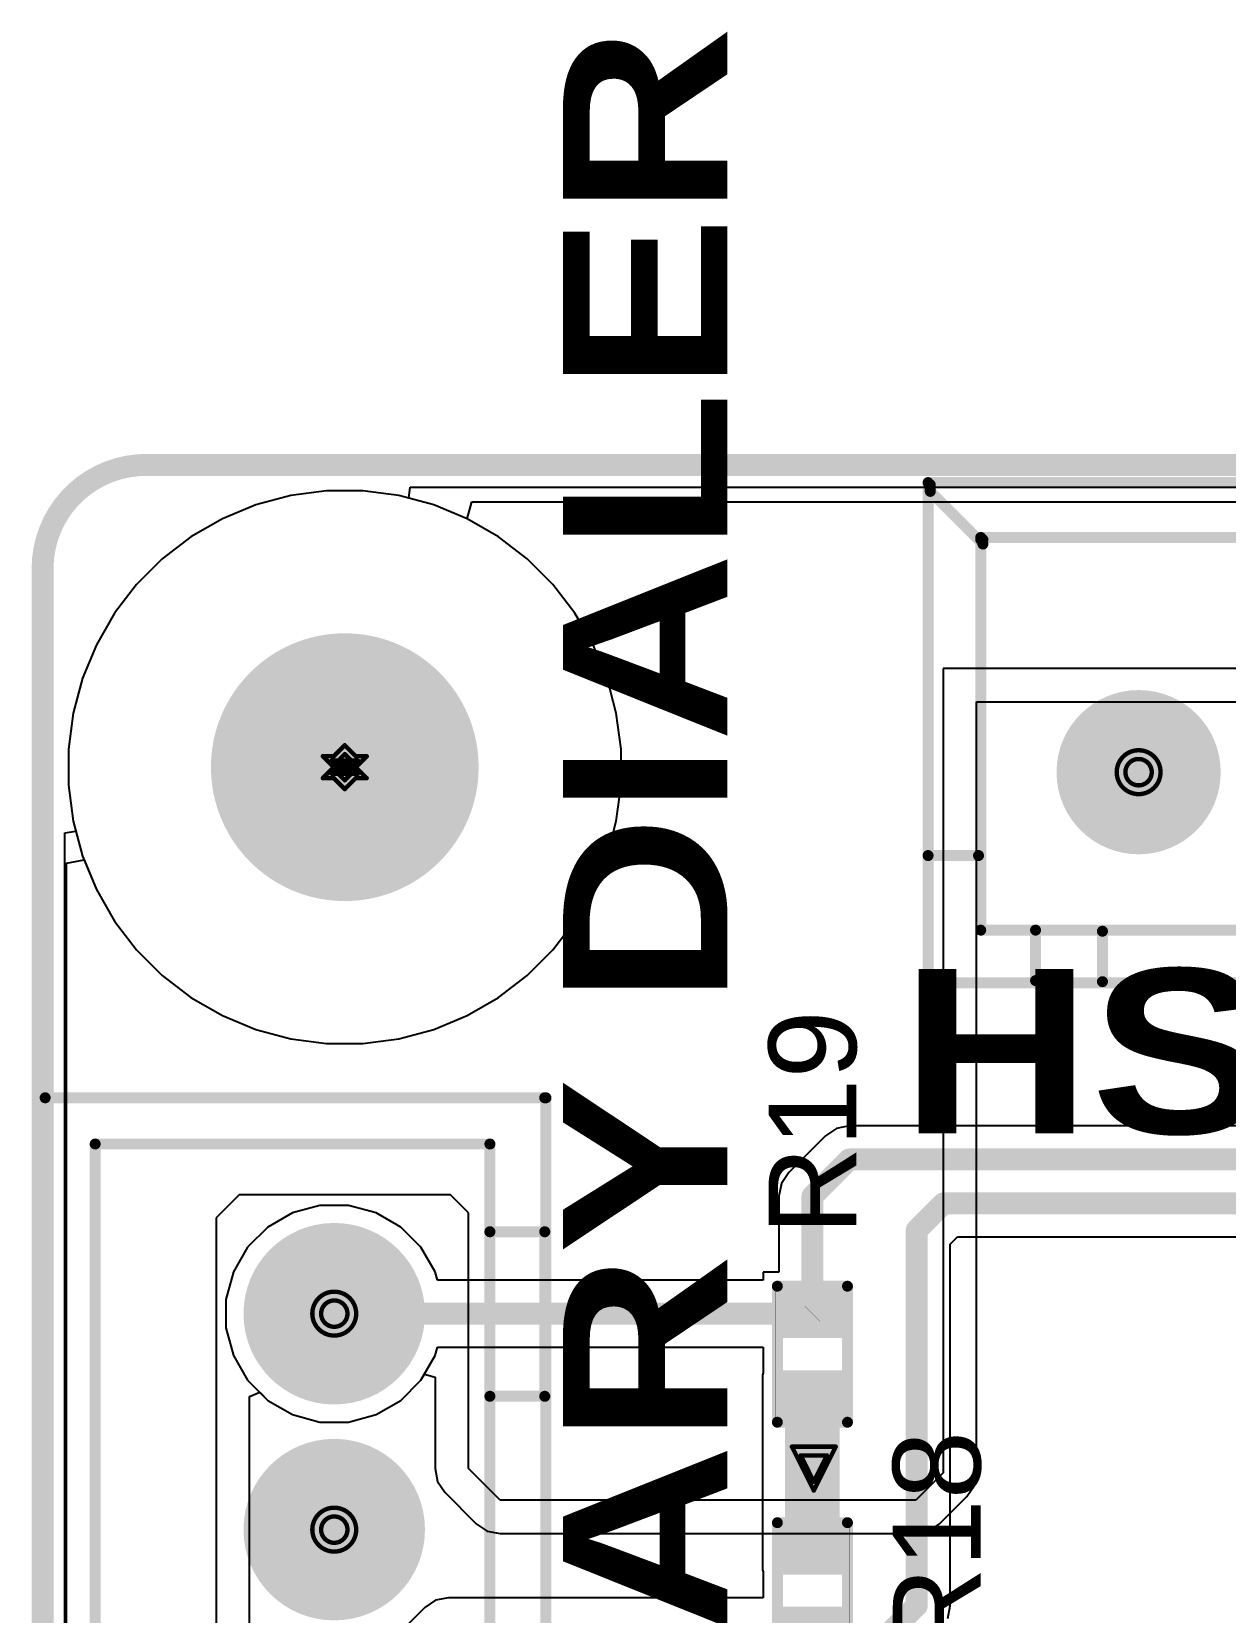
# Model space of a CAD drawing. Header units: inches. Extents: x -1 to 208, y -10 to 150.
# Drawn here: x -0.13 to 13.7, y 61.71 to 80.02 of the extents above; entities that cross this region are included whole.
import ezdxf

# ---------------------------------------------------------------- set-up
doc = ezdxf.new("R2010")
doc.units = ezdxf.units.IN
for name, color, linetype in [('Board Outline', 216, 'Continuous'), ('Bottom Layer', 5, 'Continuous'), ('Bottom Solder', 6, 'Continuous'), ('Drill Drawing', 1, 'Continuous'), ('Multi-Layer', 9, 'Continuous'), ('Pad Holes', 156, 'Continuous'), ('Top Layer', 1, 'Continuous'), ('Top Overlay', 2, 'Continuous'), ('Top Paste', 8, 'Continuous'), ('Top Solder', 216, 'Continuous'), ('Via Holes', 16, 'Continuous')]:
    doc.layers.add(name, color=color, linetype=linetype)
doc.styles.add('Arial', font='', dxfattribs={"height": 0.2})
doc.styles.add('Arial Black_Bold', font='', dxfattribs={"height": 0.2})
doc.styles.get('Arial').set_extended_font_data('Arial')
doc.styles.get('Arial Black_Bold').set_extended_font_data('Arial Black', bold=True)

# ---------------------------------------------------------------- blocks, each defined once
blk = doc.blocks.new('R___0402_59')
at = {"layer": 'Top Layer'}
for points in [[(-0.699, -0.318), (-0.699, 0.317), (-0.241, 0.317), (-0.241, -0.318)], [(0.241, -0.318), (0.241, 0.317), (0.699, 0.317), (0.699, -0.318)]]:
    blk.add_hatch(color=1, dxfattribs=at).paths.add_polyline_path(points)
at = {"layer": 'Top Paste'}
for points in [[(-0.699, -0.318), (-0.699, 0.317), (-0.241, 0.317), (-0.241, -0.318)], [(0.241, -0.318), (0.241, 0.317), (0.699, 0.317), (0.699, -0.318)]]:
    blk.add_hatch(color=8, dxfattribs=at).paths.add_polyline_path(points)
at = {"layer": 'Top Solder'}
for points in [[(-0.754, -0.373), (-0.754, 0.373), (-0.186, 0.373), (-0.186, -0.373)], [(0.186, -0.373), (0.186, 0.373), (0.754, 0.373), (0.754, -0.373)]]:
    blk.add_hatch(color=216, dxfattribs=at).paths.add_polyline_path(points)
at = {"layer": 'Top Overlay'}
for points in [[(-0.787, -0.406, 0.127, 0.127, 0), (-0.787, 0.406, 0.127, 0.127, 0)], [(0.787, 0.406, 0.127, 0.127, 0), (-0.787, 0.406, 0.127, 0.127, 0)], [(0.787, -0.406, 0.127, 0.127, 0), (0.787, 0.406, 0.127, 0.127, 0)], [(0.787, -0.406, 0.127, 0.127, 0), (-0.787, -0.406, 0.127, 0.127, 0)], [(0.813, -0.432, 0.00323, 0.00323, 0), (-0.813, -0.432, 0.00323, 0.00323, 0)]]:
    blk.add_lwpolyline(points, format="xyseb", dxfattribs=at)
for points in [[(-0.819, 0.406, 0.0635, 0.0635, 1), (-0.756, 0.406, 0.0635, 0.0635, 1)], [(-0.819, 0.406, 0.0635, 0.0635, 1), (-0.756, 0.406, 0.0635, 0.0635, 1)], [(0.756, 0.406, 0.0635, 0.0635, 1), (0.819, 0.406, 0.0635, 0.0635, 1)], [(0.756, 0.406, 0.0635, 0.0635, 1), (0.819, 0.406, 0.0635, 0.0635, 1)], [(-0.819, -0.406, 0.0635, 0.0635, 1), (-0.756, -0.406, 0.0635, 0.0635, 1)], [(-0.819, -0.406, 0.0635, 0.0635, 1), (-0.756, -0.406, 0.0635, 0.0635, 1)], [(0.756, -0.406, 0.0635, 0.0635, 1), (0.819, -0.406, 0.0635, 0.0635, 1)], [(0.756, -0.406, 0.0635, 0.0635, 1), (0.819, -0.406, 0.0635, 0.0635, 1)], [(-0.814, -0.432, 0.00161, 0.00161, 1), (-0.812, -0.432, 0.00161, 0.00161, 1)], [(0.812, -0.432, 0.00161, 0.00161, 1), (0.814, -0.432, 0.00161, 0.00161, 1)]]:
    blk.add_lwpolyline(points, format="xyseb", close=True, dxfattribs=at)
blk = doc.blocks.new('R___0402_60')
at = {"layer": 'Top Layer'}
for points in [[(-0.699, -0.318), (-0.699, 0.318), (-0.241, 0.318), (-0.241, -0.318)], [(0.241, -0.318), (0.241, 0.318), (0.699, 0.318), (0.699, -0.318)]]:
    blk.add_hatch(color=1, dxfattribs=at).paths.add_polyline_path(points)
at = {"layer": 'Top Paste'}
for points in [[(-0.699, -0.318), (-0.699, 0.318), (-0.241, 0.318), (-0.241, -0.318)], [(0.241, -0.318), (0.241, 0.318), (0.699, 0.318), (0.699, -0.318)]]:
    blk.add_hatch(color=8, dxfattribs=at).paths.add_polyline_path(points)
at = {"layer": 'Top Solder'}
for points in [[(-0.754, -0.373), (-0.754, 0.373), (-0.186, 0.373), (-0.186, -0.373)], [(0.186, -0.373), (0.186, 0.373), (0.754, 0.373), (0.754, -0.373)]]:
    blk.add_hatch(color=216, dxfattribs=at).paths.add_polyline_path(points)
at = {"layer": 'Top Overlay'}
for points in [[(-0.787, 0.406, 0.127, 0.127, 0), (-0.787, -0.406, 0.127, 0.127, 0)], [(-0.787, 0.406, 0.127, 0.127, 0), (0.787, 0.406, 0.127, 0.127, 0)], [(0.787, 0.406, 0.127, 0.127, 0), (0.787, -0.406, 0.127, 0.127, 0)], [(-0.787, -0.406, 0.127, 0.127, 0), (0.787, -0.406, 0.127, 0.127, 0)], [(-0.813, -0.432, 0.00323, 0.00323, 0), (0.813, -0.432, 0.00323, 0.00323, 0)]]:
    blk.add_lwpolyline(points, format="xyseb", dxfattribs=at)
for points in [[(-0.819, 0.406, 0.0635, 0.0635, 1), (-0.756, 0.406, 0.0635, 0.0635, 1)], [(-0.819, 0.406, 0.0635, 0.0635, 1), (-0.756, 0.406, 0.0635, 0.0635, 1)], [(0.756, 0.406, 0.0635, 0.0635, 1), (0.819, 0.406, 0.0635, 0.0635, 1)], [(0.756, 0.406, 0.0635, 0.0635, 1), (0.819, 0.406, 0.0635, 0.0635, 1)], [(-0.819, -0.406, 0.0635, 0.0635, 1), (-0.756, -0.406, 0.0635, 0.0635, 1)], [(-0.819, -0.406, 0.0635, 0.0635, 1), (-0.756, -0.406, 0.0635, 0.0635, 1)], [(0.756, -0.406, 0.0635, 0.0635, 1), (0.819, -0.406, 0.0635, 0.0635, 1)], [(0.756, -0.406, 0.0635, 0.0635, 1), (0.819, -0.406, 0.0635, 0.0635, 1)], [(-0.814, -0.432, 0.00161, 0.00161, 1), (-0.812, -0.432, 0.00161, 0.00161, 1)], [(0.812, -0.432, 0.00161, 0.00161, 1), (0.814, -0.432, 0.00161, 0.00161, 1)]]:
    blk.add_lwpolyline(points, format="xyseb", close=True, dxfattribs=at)
blk = doc.blocks.new('XH_2A_L_87')
at = {"layer": 'Bottom Layer'}
h = blk.add_hatch(color=5, dxfattribs=at)
edge = h.paths.add_edge_path()
edge.add_arc((-1.25095, 0), 0.899998, 0, 360)
h = blk.add_hatch(color=5, dxfattribs=at)
edge = h.paths.add_edge_path()
edge.add_arc((1.25095, 0), 0.899998, 0, 360)
at = {"layer": 'Bottom Solder'}
h = blk.add_hatch(color=6, dxfattribs=at)
edge = h.paths.add_edge_path()
edge.add_arc((-1.25095, 0), 0.950798, 0, 360)
h = blk.add_hatch(color=6, dxfattribs=at)
edge = h.paths.add_edge_path()
edge.add_arc((1.25095, 0), 0.950798, 0, 360)
at = {"layer": 'Multi-Layer'}
h = blk.add_hatch(color=9, dxfattribs=at)
edge = h.paths.add_edge_path()
edge.add_arc((-1.25095, 0), 0.899998, 0, 360)
h = blk.add_hatch(color=9, dxfattribs=at)
edge = h.paths.add_edge_path()
edge.add_arc((1.25095, 0), 0.899998, 0, 360)
at = {"layer": 'Pad Holes'}
h = blk.add_hatch(color=7, dxfattribs=at)
edge = h.paths.add_edge_path()
edge.add_arc((-1.25095, 0), 0.499999, 0, 360)
h = blk.add_hatch(color=7, dxfattribs=at)
edge = h.paths.add_edge_path()
edge.add_arc((1.25095, 0), 0.499999, 0, 360)
at = {"layer": 'Top Layer'}
h = blk.add_hatch(color=1, dxfattribs=at)
edge = h.paths.add_edge_path()
edge.add_arc((-1.25095, 0), 0.899998, 0, 360)
h = blk.add_hatch(color=1, dxfattribs=at)
edge = h.paths.add_edge_path()
edge.add_arc((1.25095, 0), 0.899998, 0, 360)
at = {"layer": 'Top Solder'}
h = blk.add_hatch(color=216, dxfattribs=at)
edge = h.paths.add_edge_path()
edge.add_arc((-1.25095, 0), 0.950798, 0, 360)
h = blk.add_hatch(color=216, dxfattribs=at)
edge = h.paths.add_edge_path()
edge.add_arc((1.25095, 0), 0.950798, 0, 360)
at = {"layer": 'Top Overlay'}
for points in [[(-3.68935, 3.3528, 0.127, 0.127, 0), (3.810762, 3.3528, 0.127, 0.127, 0)], [(-3.68935, -2.44729, 0.127, 0.127, 0), (-3.68935, 3.3528, 0.127, 0.127, 0)], [(-3.66395, 3.2512, 0.127, 0.127, 0), (-3.66395, 3.3274, 0.127, 0.127, 0)], [(-3.66395, 3.2512, 0.127, 0.127, 0), (-3.05435, 2.6416, 0.127, 0.127, 0)], [(3.16865, 2.6416, 0.127, 0.127, 0), (3.77825, 3.2512, 0.127, 0.127, 0)], [(3.77825, 3.2512, 0.127, 0.127, 0), (3.77825, 3.3274, 0.127, 0.127, 0)], [(3.82905, -2.4384, 0.127, 0.127, 0), (3.82905, 3.3528, 0.127, 0.127, 0)], [(-3.07975, 2.7178, 0.127, 0.127, 0), (3.19405, 2.7178, 0.127, 0.127, 0)], [(-3.07975, 2.6924, 0.127, 0.127, 0), (-3.05435, 2.6924, 0.127, 0.127, 0)], [(-3.07975, -1.8288, 0.127, 0.127, 0), (-3.07975, 2.6924, 0.127, 0.127, 0)], [(3.19405, -1.8288, 0.127, 0.127, 0), (3.19405, 2.7178, 0.127, 0.127, 0)], [(-3.68935, -0.9652, 0.127, 0.127, 0), (-3.10515, -0.9652, 0.127, 0.127, 0)], [(3.21945, -1.143, 0.127, 0.127, 0), (3.80365, -1.143, 0.127, 0.127, 0)], [(-3.07975, -1.8288, 0.127, 0.127, 0), (3.19405, -1.8288, 0.127, 0.127, 0)], [(-2.44475, -2.413, 0.127, 0.127, 0), (-2.44475, -1.8288, 0.127, 0.127, 0)], [(-1.67005, -2.4257, 0.127, 0.127, 0), (-1.67005, -1.8415, 0.127, 0.127, 0)], [(1.79705, -2.413, 0.127, 0.127, 0), (1.79705, -1.8288, 0.127, 0.127, 0)], [(2.57175, -2.4257, 0.127, 0.127, 0), (2.57175, -1.8415, 0.127, 0.127, 0)], [(-3.671062, -2.4384, 0.127, 0.127, 0), (3.82905, -2.4384, 0.127, 0.127, 0)]]:
    blk.add_lwpolyline(points, format="xyseb", dxfattribs=at)
for points in [[(-3.7211, 3.3528, 0.0635, 0.0635, 1), (-3.6576, 3.3528, 0.0635, 0.0635, 1)], [(-3.7211, 3.3528, 0.0635, 0.0635, 1), (-3.6576, 3.3528, 0.0635, 0.0635, 1)], [(-3.6957, 3.3274, 0.0635, 0.0635, 1), (-3.6322, 3.3274, 0.0635, 0.0635, 1)], [(-3.6957, 3.2512, 0.0635, 0.0635, 1), (-3.6322, 3.2512, 0.0635, 0.0635, 1)], [(-3.6957, 3.2512, 0.0635, 0.0635, 1), (-3.6322, 3.2512, 0.0635, 0.0635, 1)], [(3.7465, 3.3274, 0.0635, 0.0635, 1), (3.81, 3.3274, 0.0635, 0.0635, 1)], [(3.7465, 3.2512, 0.0635, 0.0635, 1), (3.81, 3.2512, 0.0635, 0.0635, 1)], [(3.7465, 3.2512, 0.0635, 0.0635, 1), (3.81, 3.2512, 0.0635, 0.0635, 1)], [(3.779012, 3.3528, 0.0635, 0.0635, 1), (3.842512, 3.3528, 0.0635, 0.0635, 1)], [(3.7973, 3.3528, 0.0635, 0.0635, 1), (3.8608, 3.3528, 0.0635, 0.0635, 1)], [(-3.1115, 2.7178, 0.0635, 0.0635, 1), (-3.048, 2.7178, 0.0635, 0.0635, 1)], [(-3.1115, 2.6924, 0.0635, 0.0635, 1), (-3.048, 2.6924, 0.0635, 0.0635, 1)], [(-3.1115, 2.6924, 0.0635, 0.0635, 1), (-3.048, 2.6924, 0.0635, 0.0635, 1)], [(-3.0861, 2.6924, 0.0635, 0.0635, 1), (-3.0226, 2.6924, 0.0635, 0.0635, 1)], [(3.1623, 2.7178, 0.0635, 0.0635, 1), (3.2258, 2.7178, 0.0635, 0.0635, 1)], [(3.1623, 2.7178, 0.0635, 0.0635, 1), (3.2258, 2.7178, 0.0635, 0.0635, 1)], [(-3.0861, 2.6416, 0.0635, 0.0635, 1), (-3.0226, 2.6416, 0.0635, 0.0635, 1)], [(3.1369, 2.6416, 0.0635, 0.0635, 1), (3.2004, 2.6416, 0.0635, 0.0635, 1)], [(-3.7211, -0.9652, 0.0635, 0.0635, 1), (-3.6576, -0.9652, 0.0635, 0.0635, 1)], [(-3.1369, -0.9652, 0.0635, 0.0635, 1), (-3.0734, -0.9652, 0.0635, 0.0635, 1)], [(3.1877, -1.143, 0.0635, 0.0635, 1), (3.2512, -1.143, 0.0635, 0.0635, 1)], [(3.7719, -1.143, 0.0635, 0.0635, 1), (3.8354, -1.143, 0.0635, 0.0635, 1)], [(-3.1115, -1.8288, 0.0635, 0.0635, 1), (-3.048, -1.8288, 0.0635, 0.0635, 1)], [(-3.1115, -1.8288, 0.0635, 0.0635, 1), (-3.048, -1.8288, 0.0635, 0.0635, 1)], [(-2.4765, -1.8288, 0.0635, 0.0635, 1), (-2.413, -1.8288, 0.0635, 0.0635, 1)], [(-1.7018, -1.8415, 0.0635, 0.0635, 1), (-1.6383, -1.8415, 0.0635, 0.0635, 1)], [(1.7653, -1.8288, 0.0635, 0.0635, 1), (1.8288, -1.8288, 0.0635, 0.0635, 1)], [(2.54, -1.8415, 0.0635, 0.0635, 1), (2.6035, -1.8415, 0.0635, 0.0635, 1)], [(3.1623, -1.8288, 0.0635, 0.0635, 1), (3.2258, -1.8288, 0.0635, 0.0635, 1)], [(3.1623, -1.8288, 0.0635, 0.0635, 1), (3.2258, -1.8288, 0.0635, 0.0635, 1)], [(-3.702812, -2.4384, 0.0635, 0.0635, 1), (-3.639312, -2.4384, 0.0635, 0.0635, 1)], [(-2.4765, -2.413, 0.0635, 0.0635, 1), (-2.413, -2.413, 0.0635, 0.0635, 1)], [(-1.7018, -2.4257, 0.0635, 0.0635, 1), (-1.6383, -2.4257, 0.0635, 0.0635, 1)], [(1.7653, -2.413, 0.0635, 0.0635, 1), (1.8288, -2.413, 0.0635, 0.0635, 1)], [(2.54, -2.4257, 0.0635, 0.0635, 1), (2.6035, -2.4257, 0.0635, 0.0635, 1)], [(3.7973, -2.4384, 0.0635, 0.0635, 1), (3.8608, -2.4384, 0.0635, 0.0635, 1)], [(3.7973, -2.4384, 0.0635, 0.0635, 1), (3.8608, -2.4384, 0.0635, 0.0635, 1)], [(-3.7211, -2.44729, 0.0635, 0.0635, 1), (-3.6576, -2.44729, 0.0635, 0.0635, 1)]]:
    blk.add_lwpolyline(points, format="xyseb", close=True, dxfattribs=at)
blk = doc.blocks.new('XH_4A_88')
at = {"layer": 'Bottom Layer'}
blk.add_hatch(color=5, dxfattribs=at).paths.add_polyline_path([(-4.75, 1), (-2.75, 1), (-2.75, -1), (-4.75, -1)])
h = blk.add_hatch(color=5, dxfattribs=at)
edge = h.paths.add_edge_path()
edge.add_arc((-1.25, 0), 1, 0, 360)
h = blk.add_hatch(color=5, dxfattribs=at)
edge = h.paths.add_edge_path()
edge.add_arc((1.25, 0), 1, 0, 360)
h = blk.add_hatch(color=5, dxfattribs=at)
edge = h.paths.add_edge_path()
edge.add_arc((3.75, 0), 1, 0, 360)
at = {"layer": 'Bottom Solder'}
blk.add_hatch(color=6, dxfattribs=at).paths.add_polyline_path([(-4.801, 1.051), (-2.699, 1.051), (-2.699, -1.051), (-4.801, -1.051)])
h = blk.add_hatch(color=6, dxfattribs=at)
edge = h.paths.add_edge_path()
edge.add_arc((-1.25, 0), 1.051, 0, 360)
h = blk.add_hatch(color=6, dxfattribs=at)
edge = h.paths.add_edge_path()
edge.add_arc((1.25, 0), 1.051, 0, 360)
h = blk.add_hatch(color=6, dxfattribs=at)
edge = h.paths.add_edge_path()
edge.add_arc((3.75, 0), 1.051, 0, 360)
at = {"layer": 'Multi-Layer'}
blk.add_hatch(color=9, dxfattribs=at).paths.add_polyline_path([(-4.75, 1), (-2.75, 1), (-2.75, -1), (-4.75, -1)])
h = blk.add_hatch(color=9, dxfattribs=at)
edge = h.paths.add_edge_path()
edge.add_arc((-1.25, 0), 1, 0, 360)
h = blk.add_hatch(color=9, dxfattribs=at)
edge = h.paths.add_edge_path()
edge.add_arc((1.25, 0), 1, 0, 360)
h = blk.add_hatch(color=9, dxfattribs=at)
edge = h.paths.add_edge_path()
edge.add_arc((3.75, 0), 1, 0, 360)
at = {"layer": 'Pad Holes'}
h = blk.add_hatch(color=7, dxfattribs=at)
edge = h.paths.add_edge_path()
edge.add_arc((-3.75, 0), 0.5, 0, 360)
h = blk.add_hatch(color=7, dxfattribs=at)
edge = h.paths.add_edge_path()
edge.add_arc((-1.25, 0), 0.5, 0, 360)
h = blk.add_hatch(color=7, dxfattribs=at)
edge = h.paths.add_edge_path()
edge.add_arc((1.25, 0), 0.5, 0, 360)
h = blk.add_hatch(color=7, dxfattribs=at)
edge = h.paths.add_edge_path()
edge.add_arc((3.75, 0), 0.5, 0, 360)
at = {"layer": 'Top Layer'}
blk.add_hatch(color=1, dxfattribs=at).paths.add_polyline_path([(-4.75, 1), (-2.75, 1), (-2.75, -1), (-4.75, -1)])
h = blk.add_hatch(color=1, dxfattribs=at)
edge = h.paths.add_edge_path()
edge.add_arc((-1.25, 0), 1, 0, 360)
h = blk.add_hatch(color=1, dxfattribs=at)
edge = h.paths.add_edge_path()
edge.add_arc((1.25, 0), 1, 0, 360)
h = blk.add_hatch(color=1, dxfattribs=at)
edge = h.paths.add_edge_path()
edge.add_arc((3.75, 0), 1, 0, 360)
at = {"layer": 'Top Solder'}
blk.add_hatch(color=216, dxfattribs=at).paths.add_polyline_path([(-4.801, 1.051), (-2.699, 1.051), (-2.699, -1.051), (-4.801, -1.051)])
h = blk.add_hatch(color=216, dxfattribs=at)
edge = h.paths.add_edge_path()
edge.add_arc((-1.25, 0), 1.051, 0, 360)
h = blk.add_hatch(color=216, dxfattribs=at)
edge = h.paths.add_edge_path()
edge.add_arc((1.25, 0), 1.051, 0, 360)
h = blk.add_hatch(color=216, dxfattribs=at)
edge = h.paths.add_edge_path()
edge.add_arc((3.75, 0), 1.051, 0, 360)
at = {"layer": 'Top Overlay'}
for points in [[(-6.25, 3.348, 0.127, 0.127, 0), (6.25, 3.348, 0.127, 0.127, 0)], [(-6.25, 3.348, 0.127, 0.127, 0), (-6.25, -2.452, 0.127, 0.127, 0)], [(6.25, 3.348, 0.127, 0.127, 0), (6.25, -2.438, 0.127, 0.127, 0)], [(-5.748, 2.769, 0.127, 0.127, 0), (5.715, 2.769, 0.127, 0.127, 0)], [(-5.748, 2.769, 0.127, 0.127, 0), (-5.748, -1.803, 0.127, 0.127, 0)], [(5.715, 2.769, 0.127, 0.127, 0), (5.715, -1.803, 0.127, 0.127, 0)], [(-5.748, -1.803, 0.127, 0.127, 0), (5.715, -1.803, 0.127, 0.127, 0)], [(-4.732, -1.803, 0.127, 0.127, 0), (-2.827, -1.803, 0.127, 0.127, 0)], [(-4.732, -1.803, 0.127, 0.127, 0), (-4.732, -2.438, 0.127, 0.127, 0)], [(-2.827, -1.803, 0.127, 0.127, 0), (-2.827, -2.438, 0.127, 0.127, 0)], [(2.794, -1.803, 0.127, 0.127, 0), (4.699, -1.803, 0.127, 0.127, 0)], [(2.794, -1.803, 0.127, 0.127, 0), (2.794, -2.438, 0.127, 0.127, 0)], [(4.699, -1.803, 0.127, 0.127, 0), (4.699, -2.438, 0.127, 0.127, 0)], [(-4.732, -2.438, 0.127, 0.127, 0), (-2.827, -2.438, 0.127, 0.127, 0)], [(2.794, -2.438, 0.127, 0.127, 0), (4.699, -2.438, 0.127, 0.127, 0)], [(-6.25, -2.452, 0.127, 0.127, 0), (6.25, -2.452, 0.127, 0.127, 0)]]:
    blk.add_lwpolyline(points, format="xyseb", dxfattribs=at)
for points in [[(-6.282, 3.348, 0.0635, 0.0635, 1), (-6.218, 3.348, 0.0635, 0.0635, 1)], [(-6.282, 3.348, 0.0635, 0.0635, 1), (-6.218, 3.348, 0.0635, 0.0635, 1)], [(6.218, 3.348, 0.0635, 0.0635, 1), (6.282, 3.348, 0.0635, 0.0635, 1)], [(6.218, 3.348, 0.0635, 0.0635, 1), (6.282, 3.348, 0.0635, 0.0635, 1)], [(-5.78, 2.769, 0.0635, 0.0635, 1), (-5.716, 2.769, 0.0635, 0.0635, 1)], [(-5.78, 2.769, 0.0635, 0.0635, 1), (-5.716, 2.769, 0.0635, 0.0635, 1)], [(5.683, 2.769, 0.0635, 0.0635, 1), (5.747, 2.769, 0.0635, 0.0635, 1)], [(5.683, 2.769, 0.0635, 0.0635, 1), (5.747, 2.769, 0.0635, 0.0635, 1)], [(-5.78, -1.803, 0.0635, 0.0635, 1), (-5.716, -1.803, 0.0635, 0.0635, 1)], [(-5.78, -1.803, 0.0635, 0.0635, 1), (-5.716, -1.803, 0.0635, 0.0635, 1)], [(-4.764, -1.803, 0.0635, 0.0635, 1), (-4.7, -1.803, 0.0635, 0.0635, 1)], [(-4.764, -1.803, 0.0635, 0.0635, 1), (-4.7, -1.803, 0.0635, 0.0635, 1)], [(-2.859, -1.803, 0.0635, 0.0635, 1), (-2.795, -1.803, 0.0635, 0.0635, 1)], [(-2.859, -1.803, 0.0635, 0.0635, 1), (-2.795, -1.803, 0.0635, 0.0635, 1)], [(2.762, -1.803, 0.0635, 0.0635, 1), (2.826, -1.803, 0.0635, 0.0635, 1)], [(2.762, -1.803, 0.0635, 0.0635, 1), (2.826, -1.803, 0.0635, 0.0635, 1)], [(4.667, -1.803, 0.0635, 0.0635, 1), (4.731, -1.803, 0.0635, 0.0635, 1)], [(4.667, -1.803, 0.0635, 0.0635, 1), (4.731, -1.803, 0.0635, 0.0635, 1)], [(5.683, -1.803, 0.0635, 0.0635, 1), (5.747, -1.803, 0.0635, 0.0635, 1)], [(5.683, -1.803, 0.0635, 0.0635, 1), (5.747, -1.803, 0.0635, 0.0635, 1)], [(-4.764, -2.438, 0.0635, 0.0635, 1), (-4.7, -2.438, 0.0635, 0.0635, 1)], [(-4.764, -2.438, 0.0635, 0.0635, 1), (-4.7, -2.438, 0.0635, 0.0635, 1)], [(-2.859, -2.438, 0.0635, 0.0635, 1), (-2.795, -2.438, 0.0635, 0.0635, 1)], [(-2.859, -2.438, 0.0635, 0.0635, 1), (-2.795, -2.438, 0.0635, 0.0635, 1)], [(2.762, -2.438, 0.0635, 0.0635, 1), (2.826, -2.438, 0.0635, 0.0635, 1)], [(2.762, -2.438, 0.0635, 0.0635, 1), (2.826, -2.438, 0.0635, 0.0635, 1)], [(4.667, -2.438, 0.0635, 0.0635, 1), (4.731, -2.438, 0.0635, 0.0635, 1)], [(4.667, -2.438, 0.0635, 0.0635, 1), (4.731, -2.438, 0.0635, 0.0635, 1)], [(6.218, -2.438, 0.0635, 0.0635, 1), (6.282, -2.438, 0.0635, 0.0635, 1)], [(-6.282, -2.452, 0.0635, 0.0635, 1), (-6.218, -2.452, 0.0635, 0.0635, 1)], [(-6.282, -2.452, 0.0635, 0.0635, 1), (-6.218, -2.452, 0.0635, 0.0635, 1)], [(6.218, -2.452, 0.0635, 0.0635, 1), (6.282, -2.452, 0.0635, 0.0635, 1)]]:
    blk.add_lwpolyline(points, format="xyseb", close=True, dxfattribs=at)

msp = doc.modelspace()

# ---------------------------------------------------------------- hatches: boundary and pattern name
at = {"layer": 'Bottom Layer'}
h = msp.add_hatch(color=5, dxfattribs=at)
edge = h.paths.add_edge_path()
edge.add_arc((8.932, 63.379), 0.3, 0, 360)
at = {"layer": 'Bottom Solder'}
h = msp.add_hatch(color=6, dxfattribs=at)
edge = h.paths.add_edge_path()
edge.add_arc((3.5, 71.5), 0.102, 0, 360)
at = {"layer": 'Pad Holes'}
h = msp.add_hatch(color=7, dxfattribs=at)
edge = h.paths.add_edge_path()
edge.add_arc((3.5, 71.5), 1.55, 0, 360)
at = {"layer": 'Top Layer'}
msp.add_hatch(color=1, dxfattribs=at).paths.add_polyline_path([(8.598, 62.207), (9.233, 62.207), (9.233, 64.461), (8.598, 64.461)])
h = msp.add_hatch(color=1, dxfattribs=at)
edge = h.paths.add_edge_path()
edge.add_arc((8.932, 63.379), 0.3, 0, 360)
at = {"layer": 'Top Solder'}
h = msp.add_hatch(color=216, dxfattribs=at)
edge = h.paths.add_edge_path()
edge.add_arc((3.5, 71.5), 0.102, 0, 360)
at = {"layer": 'Via Holes'}
h = msp.add_hatch(color=7, dxfattribs=at)
edge = h.paths.add_edge_path()
edge.add_arc((8.932, 63.379), 0.15, 0, 360)

# ---------------------------------------------------------------- linework, layer by layer
at = {"layer": 'Board Outline'}
for points in [[(0, 73.8, 0.254, 0.254, -0.414214), (1.2, 75, 0.254, 0.254, 0)], [(1.2, 75, 0.254, 0.254, 0), (78.8, 75, 0.254, 0.254, 0)], [(0, 1.2, 0.254, 0.254, 0), (0, 73.8, 0.254, 0.254, 0)]]:
    msp.add_lwpolyline(points, format="xyseb", dxfattribs=at)
for points in [[(1.137, 75, 0.127, 0.127, 1), (1.264, 75, 0.127, 0.127, 1)], [(1.137, 75, 0.127, 0.127, 1), (1.264, 75, 0.127, 0.127, 1)], [(-0.064, 73.8, 0.127, 0.127, 1), (0.064, 73.8, 0.127, 0.127, 1)], [(-0.064, 73.8, 0.127, 0.127, 1), (0.064, 73.8, 0.127, 0.127, 1)]]:
    msp.add_lwpolyline(points, format="xyseb", close=True, dxfattribs=at)
at = {"layer": 'Bottom Layer'}
for p, q in [((4.918, 74.376), (4.971, 74.574)), ((4.971, 74.574), (62.549, 74.574)), ((5.282, 74.166), (4.918, 74.376)), ((5.614, 73.911), (5.282, 74.166)), ((5.911, 73.614), (5.614, 73.911)), ((6.166, 73.282), (5.911, 73.614)), ((6.376, 72.918), (6.166, 73.282)), ((6.537, 72.531), (6.376, 72.918)), ((6.645, 72.126), (6.537, 72.531)), ((26.098, 72.644), (10.429, 72.644)), ((10.429, 72.644), (10.429, 63.329)), ((6.7, 71.71), (6.645, 72.126)), ((10.817, 63.329), (10.817, 72.256)), ((10.817, 72.256), (14.216, 72.256)), ((6.7, 71.29), (6.7, 71.71)), ((6.645, 70.874), (6.7, 71.29)), ((6.537, 70.469), (6.645, 70.874)), ((6.376, 70.082), (6.537, 70.469)), ((0.277, 70.387), (0.481, 70.428)), ((0.277, 21.412), (0.277, 70.387)), ((0.481, 70.428), (0.624, 70.082)), ((0.624, 70.082), (0.834, 69.718)), ((6.166, 69.718), (6.376, 70.082)), ((0.834, 69.718), (1.089, 69.386)), ((5.911, 69.386), (6.166, 69.718)), ((1.089, 69.386), (1.386, 69.089)), ((5.614, 69.089), (5.911, 69.386)), ((1.386, 69.089), (1.718, 68.834)), ((5.282, 68.834), (5.614, 69.089)), ((1.718, 68.834), (2.082, 68.624)), ((4.918, 68.624), (5.282, 68.834)), ((2.082, 68.624), (2.469, 68.463)), ((2.469, 68.463), (2.874, 68.355)), ((4.126, 68.355), (4.531, 68.463)), ((4.531, 68.463), (4.918, 68.624)), ((2.874, 68.355), (3.29, 68.3)), ((3.29, 68.3), (3.71, 68.3)), ((3.71, 68.3), (4.126, 68.355)), ((2.275, 66.548), (2.01, 66.282)), ((4.725, 66.548), (2.275, 66.548)), ((4.933, 66.34), (4.725, 66.548)), ((2.01, 66.282), (2.01, 24.663)), ((4.933, 64.964), (4.933, 66.34)), ((4.933, 63.379), (4.933, 64.964)), ((4.382, 64.402), (4.422, 64.472)), ((4.422, 64.472), (4.545, 64.439)), ((4.545, 64.439), (4.545, 63.379)), ((2.398, 64.213), (2.515, 64.262)), ((2.515, 64.262), (2.608, 64.169)), ((4.148, 64.169), (4.382, 64.402)), ((2.398, 61.132), (2.398, 64.213)), ((2.608, 64.169), (2.894, 64.004)), ((3.862, 64.004), (4.148, 64.169)), ((2.894, 64.004), (3.213, 63.918)), ((3.213, 63.918), (3.543, 63.918)), ((3.543, 63.918), (3.862, 64.004)), ((4.545, 63.379), (4.574, 63.231)), ((5.298, 63.015), (4.933, 63.379)), ((10.429, 63.329), (10.115, 63.015)), ((10.788, 63.18), (10.817, 63.329)), ((4.574, 63.231), (4.658, 63.105)), ((10.703, 63.054), (10.788, 63.18)), ((4.658, 63.105), (5.023, 62.74)), ((10.115, 63.015), (5.298, 63.015)), ((10.389, 62.74), (10.703, 63.054)), ((5.023, 62.74), (5.149, 62.656)), ((5.149, 62.656), (5.298, 62.626)), ((5.298, 62.626), (10.115, 62.626)), ((10.115, 62.626), (10.263, 62.656)), ((10.263, 62.656), (10.389, 62.74))]:
    msp.add_line(p, q, dxfattribs=at)
at = {"layer": 'Drill Drawing'}
for points in [[(3.373, 71.627, 0.0508, 0.0508, 0), (3.5, 71.754, 0.0508, 0.0508, 0)], [(3.5, 71.754, 0.0508, 0.0508, 0), (3.627, 71.627, 0.0508, 0.0508, 0)], [(3.246, 71.627, 0.0508, 0.0508, 0), (3.373, 71.5, 0.0508, 0.0508, 0)], [(3.246, 71.627, 0.0508, 0.0508, 0), (3.373, 71.627, 0.0508, 0.0508, 0)], [(3.348, 71.576, 0.0508, 0.0508, 0), (3.424, 71.5, 0.0508, 0.0508, 0)], [(3.348, 71.576, 0.0508, 0.0508, 0), (3.424, 71.576, 0.0508, 0.0508, 0)], [(3.424, 71.576, 0.0508, 0.0508, 0), (3.5, 71.652, 0.0508, 0.0508, 0)], [(3.5, 71.652, 0.0508, 0.0508, 0), (3.576, 71.576, 0.0508, 0.0508, 0)], [(3.576, 71.576, 0.0508, 0.0508, 0), (3.652, 71.576, 0.0508, 0.0508, 0)], [(3.576, 71.5, 0.0508, 0.0508, 0), (3.652, 71.576, 0.0508, 0.0508, 0)], [(3.627, 71.627, 0.0508, 0.0508, 0), (3.754, 71.627, 0.0508, 0.0508, 0)], [(3.627, 71.5, 0.0508, 0.0508, 0), (3.754, 71.627, 0.0508, 0.0508, 0)], [(3.246, 71.373, 0.0508, 0.0508, 0), (3.373, 71.5, 0.0508, 0.0508, 0)], [(3.246, 71.373, 0.0508, 0.0508, 0), (3.373, 71.373, 0.0508, 0.0508, 0)], [(3.348, 71.424, 0.0508, 0.0508, 0), (3.424, 71.5, 0.0508, 0.0508, 0)], [(3.348, 71.424, 0.0508, 0.0508, 0), (3.424, 71.424, 0.0508, 0.0508, 0)], [(3.373, 71.373, 0.0508, 0.0508, 0), (3.5, 71.246, 0.0508, 0.0508, 0)], [(3.424, 71.424, 0.0508, 0.0508, 0), (3.5, 71.348, 0.0508, 0.0508, 0)], [(3.5, 71.348, 0.0508, 0.0508, 0), (3.576, 71.424, 0.0508, 0.0508, 0)], [(3.5, 71.246, 0.0508, 0.0508, 0), (3.627, 71.373, 0.0508, 0.0508, 0)], [(3.576, 71.5, 0.0508, 0.0508, 0), (3.652, 71.424, 0.0508, 0.0508, 0)], [(3.576, 71.424, 0.0508, 0.0508, 0), (3.652, 71.424, 0.0508, 0.0508, 0)], [(3.627, 71.5, 0.0508, 0.0508, 0), (3.754, 71.373, 0.0508, 0.0508, 0)], [(3.627, 71.373, 0.0508, 0.0508, 0), (3.754, 71.373, 0.0508, 0.0508, 0)], [(8.678, 63.633, 0.0508, 0.0508, 0), (9.186, 63.633, 0.0508, 0.0508, 0)], [(8.678, 63.633, 0.0508, 0.0508, 0), (8.932, 63.125, 0.0508, 0.0508, 0)], [(8.78, 63.532, 0.0508, 0.0508, 0), (9.084, 63.532, 0.0508, 0.0508, 0)], [(8.78, 63.532, 0.0508, 0.0508, 0), (8.932, 63.227, 0.0508, 0.0508, 0)], [(8.932, 63.125, 0.0508, 0.0508, 0), (9.186, 63.633, 0.0508, 0.0508, 0)], [(8.932, 63.227, 0.0508, 0.0508, 0), (9.084, 63.532, 0.0508, 0.0508, 0)]]:
    msp.add_lwpolyline(points, format="xyseb", dxfattribs=at)
for points in [[(3.487, 71.754, 0.0254, 0.0254, 1), (3.513, 71.754, 0.0254, 0.0254, 1)], [(3.487, 71.754, 0.0254, 0.0254, 1), (3.513, 71.754, 0.0254, 0.0254, 1)], [(3.233, 71.627, 0.0254, 0.0254, 1), (3.259, 71.627, 0.0254, 0.0254, 1)], [(3.233, 71.627, 0.0254, 0.0254, 1), (3.259, 71.627, 0.0254, 0.0254, 1)], [(3.335, 71.576, 0.0254, 0.0254, 1), (3.36, 71.576, 0.0254, 0.0254, 1)], [(3.335, 71.576, 0.0254, 0.0254, 1), (3.36, 71.576, 0.0254, 0.0254, 1)], [(3.36, 71.627, 0.0254, 0.0254, 1), (3.386, 71.627, 0.0254, 0.0254, 1)], [(3.36, 71.627, 0.0254, 0.0254, 1), (3.386, 71.627, 0.0254, 0.0254, 1)], [(3.411, 71.576, 0.0254, 0.0254, 1), (3.437, 71.576, 0.0254, 0.0254, 1)], [(3.411, 71.576, 0.0254, 0.0254, 1), (3.437, 71.576, 0.0254, 0.0254, 1)], [(3.487, 71.652, 0.0254, 0.0254, 1), (3.513, 71.652, 0.0254, 0.0254, 1)], [(3.487, 71.652, 0.0254, 0.0254, 1), (3.513, 71.652, 0.0254, 0.0254, 1)], [(3.564, 71.576, 0.0254, 0.0254, 1), (3.589, 71.576, 0.0254, 0.0254, 1)], [(3.564, 71.576, 0.0254, 0.0254, 1), (3.589, 71.576, 0.0254, 0.0254, 1)], [(3.614, 71.627, 0.0254, 0.0254, 1), (3.64, 71.627, 0.0254, 0.0254, 1)], [(3.614, 71.627, 0.0254, 0.0254, 1), (3.64, 71.627, 0.0254, 0.0254, 1)], [(3.64, 71.576, 0.0254, 0.0254, 1), (3.665, 71.576, 0.0254, 0.0254, 1)], [(3.64, 71.576, 0.0254, 0.0254, 1), (3.665, 71.576, 0.0254, 0.0254, 1)], [(3.741, 71.627, 0.0254, 0.0254, 1), (3.767, 71.627, 0.0254, 0.0254, 1)], [(3.741, 71.627, 0.0254, 0.0254, 1), (3.767, 71.627, 0.0254, 0.0254, 1)], [(12.948, 71.442, 0.0508, 0.0508, 1), (12.44, 71.442, 0.0508, 0.0508, 1)], [(12.846, 71.442, 0.0508, 0.0508, 1), (12.541, 71.442, 0.0508, 0.0508, 1)], [(3.233, 71.373, 0.0254, 0.0254, 1), (3.259, 71.373, 0.0254, 0.0254, 1)], [(3.233, 71.373, 0.0254, 0.0254, 1), (3.259, 71.373, 0.0254, 0.0254, 1)], [(3.335, 71.424, 0.0254, 0.0254, 1), (3.36, 71.424, 0.0254, 0.0254, 1)], [(3.335, 71.424, 0.0254, 0.0254, 1), (3.36, 71.424, 0.0254, 0.0254, 1)], [(3.36, 71.5, 0.0254, 0.0254, 1), (3.386, 71.5, 0.0254, 0.0254, 1)], [(3.36, 71.5, 0.0254, 0.0254, 1), (3.386, 71.5, 0.0254, 0.0254, 1)], [(3.36, 71.373, 0.0254, 0.0254, 1), (3.386, 71.373, 0.0254, 0.0254, 1)], [(3.36, 71.373, 0.0254, 0.0254, 1), (3.386, 71.373, 0.0254, 0.0254, 1)], [(3.411, 71.5, 0.0254, 0.0254, 1), (3.437, 71.5, 0.0254, 0.0254, 1)], [(3.411, 71.5, 0.0254, 0.0254, 1), (3.437, 71.5, 0.0254, 0.0254, 1)], [(3.411, 71.424, 0.0254, 0.0254, 1), (3.437, 71.424, 0.0254, 0.0254, 1)], [(3.411, 71.424, 0.0254, 0.0254, 1), (3.437, 71.424, 0.0254, 0.0254, 1)], [(3.564, 71.5, 0.0254, 0.0254, 1), (3.589, 71.5, 0.0254, 0.0254, 1)], [(3.564, 71.5, 0.0254, 0.0254, 1), (3.589, 71.5, 0.0254, 0.0254, 1)], [(3.564, 71.424, 0.0254, 0.0254, 1), (3.589, 71.424, 0.0254, 0.0254, 1)], [(3.564, 71.424, 0.0254, 0.0254, 1), (3.589, 71.424, 0.0254, 0.0254, 1)], [(3.614, 71.5, 0.0254, 0.0254, 1), (3.64, 71.5, 0.0254, 0.0254, 1)], [(3.614, 71.5, 0.0254, 0.0254, 1), (3.64, 71.5, 0.0254, 0.0254, 1)], [(3.614, 71.373, 0.0254, 0.0254, 1), (3.64, 71.373, 0.0254, 0.0254, 1)], [(3.614, 71.373, 0.0254, 0.0254, 1), (3.64, 71.373, 0.0254, 0.0254, 1)], [(3.64, 71.424, 0.0254, 0.0254, 1), (3.665, 71.424, 0.0254, 0.0254, 1)], [(3.64, 71.424, 0.0254, 0.0254, 1), (3.665, 71.424, 0.0254, 0.0254, 1)], [(3.741, 71.373, 0.0254, 0.0254, 1), (3.767, 71.373, 0.0254, 0.0254, 1)], [(3.741, 71.373, 0.0254, 0.0254, 1), (3.767, 71.373, 0.0254, 0.0254, 1)], [(12.427, 71.442, 0.0254, 0.0254, 1), (12.453, 71.442, 0.0254, 0.0254, 1)], [(12.529, 71.442, 0.0254, 0.0254, 1), (12.554, 71.442, 0.0254, 0.0254, 1)], [(12.834, 71.442, 0.0254, 0.0254, 1), (12.859, 71.442, 0.0254, 0.0254, 1)], [(12.935, 71.442, 0.0254, 0.0254, 1), (12.961, 71.442, 0.0254, 0.0254, 1)], [(3.487, 71.348, 0.0254, 0.0254, 1), (3.513, 71.348, 0.0254, 0.0254, 1)], [(3.487, 71.348, 0.0254, 0.0254, 1), (3.513, 71.348, 0.0254, 0.0254, 1)], [(3.487, 71.246, 0.0254, 0.0254, 1), (3.513, 71.246, 0.0254, 0.0254, 1)], [(3.487, 71.246, 0.0254, 0.0254, 1), (3.513, 71.246, 0.0254, 0.0254, 1)], [(3.632, 65.173, 0.0508, 0.0508, 1), (3.124, 65.173, 0.0508, 0.0508, 1)], [(3.531, 65.173, 0.0508, 0.0508, 1), (3.226, 65.173, 0.0508, 0.0508, 1)], [(3.111, 65.173, 0.0254, 0.0254, 1), (3.137, 65.173, 0.0254, 0.0254, 1)], [(3.213, 65.173, 0.0254, 0.0254, 1), (3.239, 65.173, 0.0254, 0.0254, 1)], [(3.518, 65.173, 0.0254, 0.0254, 1), (3.543, 65.173, 0.0254, 0.0254, 1)], [(3.619, 65.173, 0.0254, 0.0254, 1), (3.645, 65.173, 0.0254, 0.0254, 1)], [(8.665, 63.633, 0.0254, 0.0254, 1), (8.691, 63.633, 0.0254, 0.0254, 1)], [(8.665, 63.633, 0.0254, 0.0254, 1), (8.691, 63.633, 0.0254, 0.0254, 1)], [(8.767, 63.532, 0.0254, 0.0254, 1), (8.792, 63.532, 0.0254, 0.0254, 1)], [(8.767, 63.532, 0.0254, 0.0254, 1), (8.792, 63.532, 0.0254, 0.0254, 1)], [(9.072, 63.532, 0.0254, 0.0254, 1), (9.097, 63.532, 0.0254, 0.0254, 1)], [(9.072, 63.532, 0.0254, 0.0254, 1), (9.097, 63.532, 0.0254, 0.0254, 1)], [(9.173, 63.633, 0.0254, 0.0254, 1), (9.199, 63.633, 0.0254, 0.0254, 1)], [(9.173, 63.633, 0.0254, 0.0254, 1), (9.199, 63.633, 0.0254, 0.0254, 1)], [(8.919, 63.227, 0.0254, 0.0254, 1), (8.945, 63.227, 0.0254, 0.0254, 1)], [(8.919, 63.227, 0.0254, 0.0254, 1), (8.945, 63.227, 0.0254, 0.0254, 1)], [(8.919, 63.125, 0.0254, 0.0254, 1), (8.945, 63.125, 0.0254, 0.0254, 1)], [(8.919, 63.125, 0.0254, 0.0254, 1), (8.945, 63.125, 0.0254, 0.0254, 1)], [(3.632, 62.672, 0.0508, 0.0508, 1), (3.124, 62.672, 0.0508, 0.0508, 1)], [(3.531, 62.672, 0.0508, 0.0508, 1), (3.226, 62.672, 0.0508, 0.0508, 1)], [(3.111, 62.672, 0.0254, 0.0254, 1), (3.137, 62.672, 0.0254, 0.0254, 1)], [(3.213, 62.672, 0.0254, 0.0254, 1), (3.239, 62.672, 0.0254, 0.0254, 1)], [(3.518, 62.672, 0.0254, 0.0254, 1), (3.543, 62.672, 0.0254, 0.0254, 1)], [(3.619, 62.672, 0.0254, 0.0254, 1), (3.645, 62.672, 0.0254, 0.0254, 1)]]:
    msp.add_lwpolyline(points, format="xyseb", close=True, dxfattribs=at)
at = {"layer": 'Multi-Layer'}
for p, q in [((3.29, 74.7), (2.874, 74.645)), ((3.5, 74.7), (3.29, 74.7)), ((3.71, 74.7), (3.5, 74.7)), ((4.126, 74.645), (3.71, 74.7)), ((2.469, 74.537), (2.082, 74.376)), ((2.874, 74.645), (2.469, 74.537)), ((4.531, 74.537), (4.126, 74.645)), ((4.918, 74.376), (4.531, 74.537)), ((2.082, 74.376), (1.718, 74.166)), ((5.282, 74.166), (4.918, 74.376)), ((1.718, 74.166), (1.386, 73.911)), ((5.614, 73.911), (5.282, 74.166)), ((1.386, 73.911), (1.089, 73.614)), ((5.911, 73.614), (5.614, 73.911)), ((1.089, 73.614), (0.834, 73.282)), ((6.166, 73.282), (5.911, 73.614)), ((0.834, 73.282), (0.624, 72.918)), ((6.376, 72.918), (6.166, 73.282)), ((0.624, 72.918), (0.463, 72.531)), ((6.537, 72.531), (6.376, 72.918)), ((0.463, 72.531), (0.355, 72.126)), ((6.645, 72.126), (6.537, 72.531)), ((0.355, 72.126), (0.3, 71.71)), ((6.7, 71.71), (6.645, 72.126)), ((0.3, 71.71), (0.3, 71.5)), ((6.7, 71.5), (6.7, 71.71)), ((0.3, 71.5), (0.3, 71.5)), ((0.3, 71.5), (0.3, 71.29)), ((6.7, 71.29), (6.7, 71.5)), ((0.3, 71.29), (0.355, 70.874)), ((6.645, 70.874), (6.7, 71.29)), ((0.355, 70.874), (0.463, 70.469)), ((6.537, 70.469), (6.645, 70.874)), ((0.463, 70.469), (0.624, 70.082)), ((6.376, 70.082), (6.537, 70.469)), ((0.624, 70.082), (0.834, 69.718)), ((6.166, 69.718), (6.376, 70.082)), ((0.834, 69.718), (1.089, 69.386)), ((5.911, 69.386), (6.166, 69.718)), ((1.089, 69.386), (1.386, 69.089)), ((5.614, 69.089), (5.911, 69.386)), ((1.386, 69.089), (1.718, 68.834)), ((5.282, 68.834), (5.614, 69.089)), ((1.718, 68.834), (2.082, 68.624)), ((4.918, 68.624), (5.282, 68.834)), ((2.082, 68.624), (2.469, 68.463)), ((2.469, 68.463), (2.874, 68.355)), ((4.126, 68.355), (4.531, 68.463)), ((4.531, 68.463), (4.918, 68.624)), ((2.874, 68.355), (3.29, 68.3)), ((3.29, 68.3), (3.5, 68.3)), ((3.5, 68.3), (3.71, 68.3)), ((3.71, 68.3), (4.126, 68.355))]:
    msp.add_line(p, q, dxfattribs=at)
at = {"layer": 'Top Layer'}
for p, q in [((4.242, 74.614), (4.259, 74.741)), ((4.259, 74.741), (17.826, 74.741)), ((4.531, 74.537), (4.242, 74.614)), ((4.918, 74.376), (4.531, 74.537)), ((5.282, 74.166), (4.918, 74.376)), ((5.614, 73.911), (5.282, 74.166)), ((5.911, 73.614), (5.614, 73.911)), ((6.166, 73.282), (5.911, 73.614)), ((6.376, 72.918), (6.166, 73.282)), ((6.537, 72.531), (6.376, 72.918)), ((6.645, 72.126), (6.537, 72.531)), ((6.7, 71.71), (6.645, 72.126)), ((6.7, 71.29), (6.7, 71.71)), ((6.645, 70.874), (6.7, 71.29)), ((6.537, 70.469), (6.645, 70.874)), ((0.259, 70.741), (0.386, 70.758)), ((0.259, 50.899), (0.259, 70.741)), ((0.386, 70.758), (0.463, 70.469)), ((0.463, 70.469), (0.624, 70.082)), ((6.376, 70.082), (6.537, 70.469)), ((0.624, 70.082), (0.834, 69.718)), ((6.166, 69.718), (6.376, 70.082)), ((0.834, 69.718), (1.089, 69.386)), ((5.911, 69.386), (6.166, 69.718)), ((1.089, 69.386), (1.386, 69.089)), ((5.614, 69.089), (5.911, 69.386)), ((1.386, 69.089), (1.718, 68.834)), ((5.282, 68.834), (5.614, 69.089)), ((1.718, 68.834), (2.082, 68.624)), ((4.918, 68.624), (5.282, 68.834)), ((2.082, 68.624), (2.469, 68.463)), ((2.469, 68.463), (2.874, 68.355)), ((4.126, 68.355), (4.531, 68.463)), ((4.531, 68.463), (4.918, 68.624)), ((2.874, 68.355), (3.29, 68.3)), ((3.29, 68.3), (3.71, 68.3)), ((3.71, 68.3), (4.126, 68.355)), ((9.067, 67.233), (8.641, 66.806)), ((9.193, 67.317), (9.067, 67.233)), ((9.342, 67.347), (9.193, 67.317)), ((23.194, 67.347), (9.342, 67.347)), ((8.641, 66.806), (8.557, 66.68)), ((8.557, 66.68), (8.527, 66.532)), ((8.527, 66.532), (8.527, 65.655)), ((2.894, 66.341), (2.608, 66.176)), ((3.213, 66.426), (2.894, 66.341)), ((3.543, 66.426), (3.213, 66.426)), ((3.862, 66.341), (3.543, 66.426)), ((4.148, 66.176), (3.862, 66.341)), ((2.608, 66.176), (2.375, 65.942)), ((4.382, 65.942), (4.148, 66.176)), ((2.375, 65.942), (2.21, 65.656)), ((4.547, 65.656), (4.382, 65.942)), ((10.513, 65.979), (10.595, 66.062)), ((10.513, 61.791), (10.513, 65.979)), ((10.595, 66.062), (30.239, 66.062)), ((2.21, 65.656), (2.124, 65.338)), ((4.572, 65.561), (4.547, 65.656)), ((8.344, 65.561), (4.572, 65.561)), ((8.527, 65.655), (8.344, 65.655)), ((8.344, 65.655), (8.344, 65.561)), ((2.124, 65.338), (2.124, 65.007)), ((2.124, 65.007), (2.21, 64.688)), ((2.21, 64.688), (2.375, 64.402)), ((4.382, 64.402), (4.547, 64.688)), ((4.547, 64.688), (4.572, 64.784)), ((4.572, 64.784), (8.344, 64.784)), ((8.344, 64.784), (8.344, 64.486)), ((8.344, 64.486), (8.339, 64.461)), ((8.339, 64.461), (8.339, 62.207)), ((2.375, 64.402), (2.608, 64.169)), ((4.148, 64.169), (4.382, 64.402)), ((2.608, 64.169), (2.894, 64.004)), ((3.862, 64.004), (4.148, 64.169)), ((2.894, 64.004), (3.213, 63.918)), ((3.213, 63.918), (3.543, 63.918)), ((3.543, 63.918), (3.862, 64.004)), ((8.339, 62.207), (8.344, 62.182)), ((8.344, 62.182), (8.344, 61.884)), ((4.701, 61.884), (4.552, 61.854)), ((8.344, 61.884), (4.701, 61.884)), ((4.426, 61.77), (3.948, 61.292)), ((4.552, 61.854), (4.426, 61.77)), ((10.483, 61.643), (10.513, 61.791))]:
    msp.add_line(p, q, dxfattribs=at)
for points in [[(8.916, 66.532, 0.254, 0.254, 0), (9.342, 66.958, 0.254, 0.254, 0)], [(9.342, 66.958, 0.254, 0.254, 0), (28.77, 66.958, 0.254, 0.254, 0)], [(8.916, 65.173, 0.254, 0.254, 0), (8.916, 66.532, 0.254, 0.254, 0)], [(10.124, 66.14, 0.254, 0.254, 0), (10.434, 66.45, 0.254, 0.254, 0)], [(10.434, 66.45, 0.254, 0.254, 0), (31.243, 66.45, 0.254, 0.254, 0)], [(10.124, 61.791, 0.254, 0.254, 0), (10.124, 66.14, 0.254, 0.254, 0)], [(3.378, 65.172, 0.254, 0.254, 0), (8.915, 65.172, 0.254, 0.254, 0)], [(8.915, 65.172, 0.254, 0.254, 0), (8.916, 65.173, 0.254, 0.254, 0)], [(9.828, 61.495, 0.254, 0.254, 0), (10.124, 61.791, 0.254, 0.254, 0)]]:
    msp.add_lwpolyline(points, format="xyseb", dxfattribs=at)
for points in [[(9.279, 66.958, 0.127, 0.127, 1), (9.406, 66.958, 0.127, 0.127, 1)], [(9.279, 66.958, 0.127, 0.127, 1), (9.406, 66.958, 0.127, 0.127, 1)], [(8.852, 66.532, 0.127, 0.127, 1), (8.979, 66.532, 0.127, 0.127, 1)], [(8.852, 66.532, 0.127, 0.127, 1), (8.979, 66.532, 0.127, 0.127, 1)], [(10.371, 66.45, 0.127, 0.127, 1), (10.498, 66.45, 0.127, 0.127, 1)], [(10.371, 66.45, 0.127, 0.127, 1), (10.498, 66.45, 0.127, 0.127, 1)], [(10.061, 66.14, 0.127, 0.127, 1), (10.188, 66.14, 0.127, 0.127, 1)], [(10.061, 66.14, 0.127, 0.127, 1), (10.188, 66.14, 0.127, 0.127, 1)], [(3.315, 65.172, 0.127, 0.127, 1), (3.442, 65.172, 0.127, 0.127, 1)], [(8.852, 65.172, 0.127, 0.127, 1), (8.979, 65.172, 0.127, 0.127, 1)], [(8.852, 65.172, 0.127, 0.127, 1), (8.979, 65.172, 0.127, 0.127, 1)], [(8.852, 65.173, 0.127, 0.127, 1), (8.979, 65.173, 0.127, 0.127, 1)], [(8.852, 65.173, 0.127, 0.127, 1), (8.979, 65.173, 0.127, 0.127, 1)], [(10.061, 61.791, 0.127, 0.127, 1), (10.188, 61.791, 0.127, 0.127, 1)], [(10.061, 61.791, 0.127, 0.127, 1), (10.188, 61.791, 0.127, 0.127, 1)]]:
    msp.add_lwpolyline(points, format="xyseb", close=True, dxfattribs=at)

# ---------------------------------------------------------------- block references
msp.add_blockref('XH_2A_L_87', (13.945, 71.442))
for name, p, rotation in [('XH_4A_88', (3.378, 61.422), 90), ('R___0402_59', (8.916, 64.703), 270), ('R___0402_60', (8.916, 61.965), 90)]:
    msp.add_blockref(name, p, dxfattribs=dict(rotation=rotation))

# ---------------------------------------------------------------- texts
at = {"layer": 'Top Overlay'}
for s, height, style, p in [('ROTARY DIALER', 1.905, 'Arial Black_Bold', (7.932, 55.036)), ('R19', 1.016, 'Arial', (9.424, 66.081)), ('R18', 1.016, 'Arial', (10.863, 61.21))]:
    msp.add_text(s, height=height, rotation=90, dxfattribs=dict(at, style=style)).set_placement(p)
at = {"layer": 'Top Overlay', "style": 'Arial Black_Bold'}
msp.add_text('HSET DET', height=1.905, dxfattribs=at).set_placement((9.942, 67.259))

doc.saveas('drawing.dxf')
